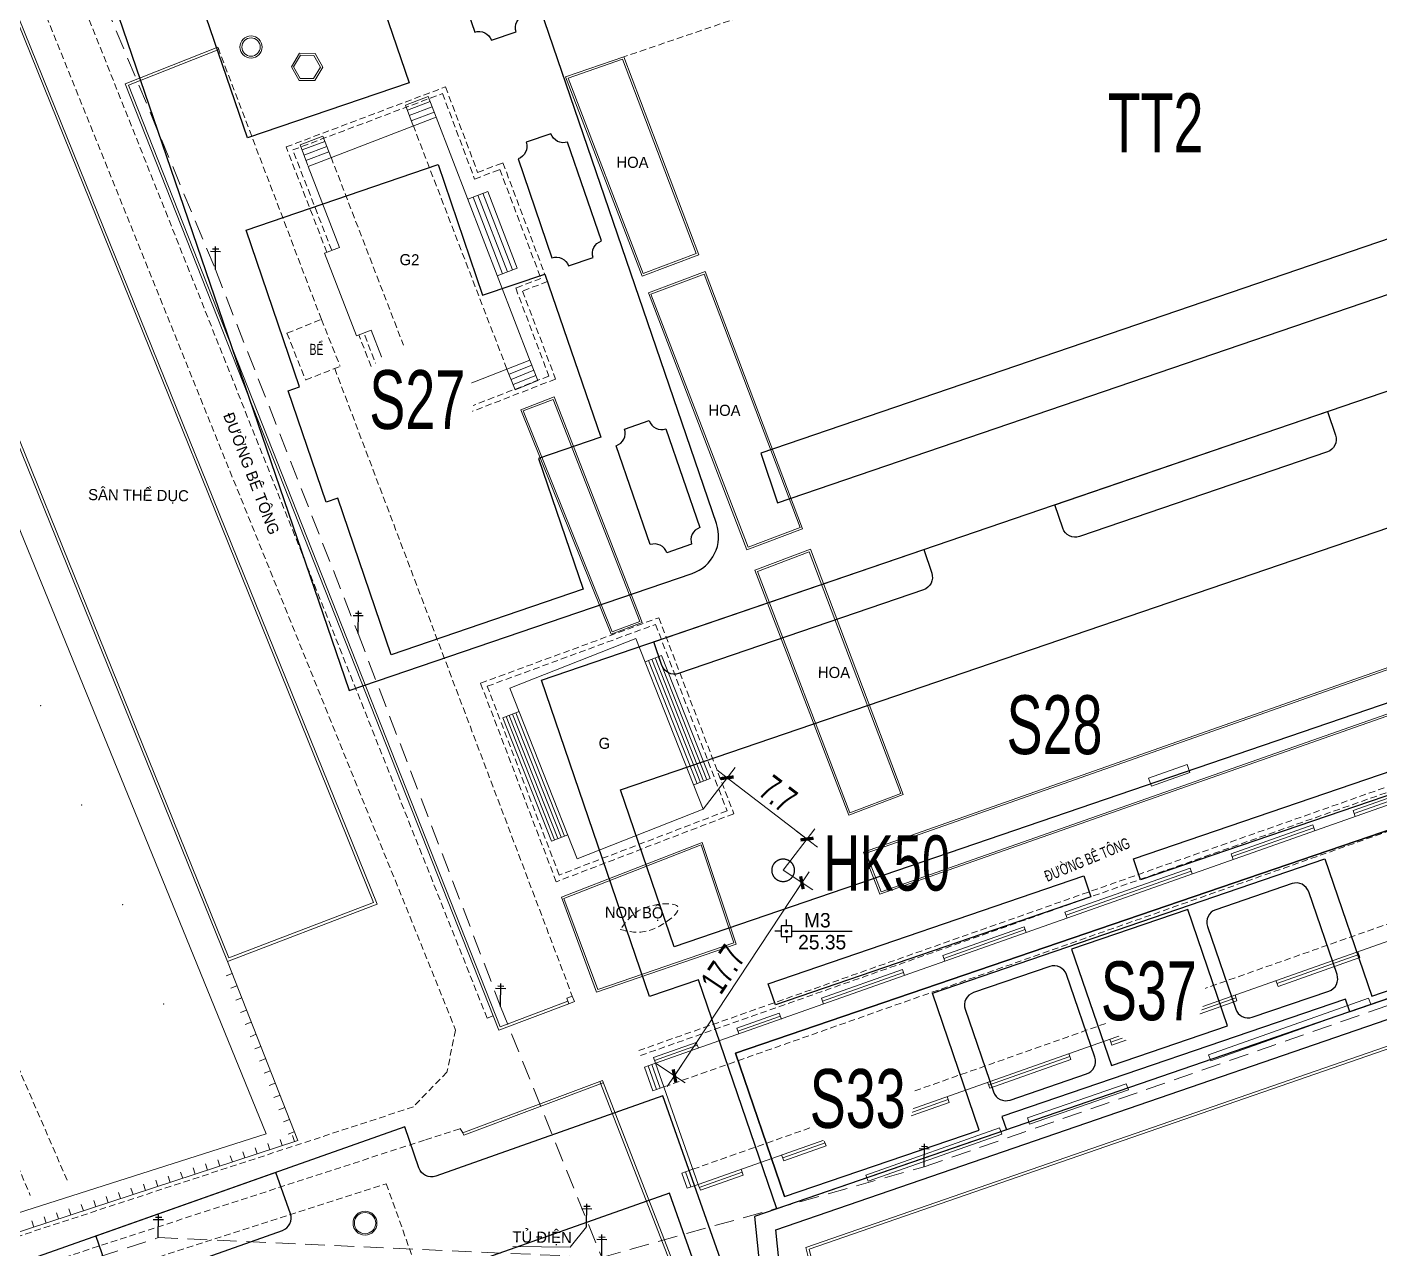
# Model space of a CAD drawing. Header units: inches. Extents: x 496359 to 501064, y 2374078 to 2377203.
# Drawn here: x 500445.4 to 500548.9, y 2376375.6 to 2376469.1 of the extents above; entities that cross this region are included whole.
import ezdxf
from ezdxf.enums import TextEntityAlignment as Align

# ---------------------------------------------------------------- set-up
doc = ezdxf.new("R2010")
doc.units = ezdxf.units.IN
doc.header["$MEASUREMENT"] = 0
doc.linetypes.add('DASHED', pattern=[0.75, 0.5, -0.25])
for name, color, linetype in [('cd', 7, 'Continuous'), ('chu', 6, 'Continuous'), ('MANH', 147, 'Continuous'), ('MOC - DC2', 1, 'Continuous'), ('NOI', 2, 'Continuous'), ('tl', 8, 'Continuous')]:
    doc.layers.add(name, color=color, linetype=linetype)
for name, color, linetype, lineweight in [('EG Text2', 7, 'Continuous', 18), ('ISO', 252, 'Continuous', 20), ('LC Dim', 8, 'Continuous', 18), ('LC Net dam 1', 30, 'Continuous', 30), ('LC Net manh', 239, 'Continuous', 5)]:
    doc.layers.add(name, color=color, linetype=linetype, lineweight=lineweight)
doc.styles.add('dien giai', font='', dxfattribs={"width": 0.8})
doc.styles.add('EG Hai', font='')
doc.styles.add('style1', font='')
doc.styles.get('dien giai').set_extended_font_data('.VnArial NarrowH')
doc.styles.get('EG Hai').set_extended_font_data('.VnArial NarrowH')
doc.styles.get('style1').set_extended_font_data('.VnAvantH')
doc.dimstyles.new('DIM300', dxfattribs={"dimscale": 0.5, "dimtxt": 2, "dimasz": 0.007, "dimexe": 1, "dimexo": 0, "dimgap": 0.4, "dimtad": 1, "dimtoh": 1, "dimdec": 1, "dimzin": 1, "dimdsep": 46, "dimtxsty": 'dien giai', "dimblk": 'rowdim', "dimcen": 2.5, "dimclrd": 256, "dimclre": 256, "dimclrt": 2, "dimazin": 0, "dimtfac": 1, "dimtdec": 1, "dimtix": 1, "dimtmove": 2, "dimatfit": 0, "dimldrblk": 'dot leader', "dimfxl": 2, "dimtolj": 1, "dimtzin": 0, "dimlwd": -1, "dimlwe": -1, "dimarcsym": 1})

# ---------------------------------------------------------------- blocks, each defined once
blk = doc.blocks.new('1')
at = {"layer": 'tl', "color": 250, "lineweight": 0}
blk.add_line((0, -0.5), (0, 0), dxfattribs=at)
blk = doc.blocks.new('cdien')
at = {"layer": 'cd', "extrusion": (-0.000518657, 0.000768986, 1)}
for p, q in [((-0.8, 2.78, 0), (0.76, 2.78, 0)), ((-0.46, 3.14, 0), (0.49, 3.14, 0)), ((0, 0), (0, 3.5, 0))]:
    blk.add_line(p, q, dxfattribs=at)
blk = doc.blocks.new('MOC')
at = {"layer": 'MOC - DC2'}
for points in [[(-0.4, 0), (-0.9, 0)], [(0, 0.4), (0, 0.9)], [(0.4, 0), (5.03, 0)], [(0, -0.4), (0, -0.9)]]:
    blk.add_lwpolyline(points, dxfattribs=at)
blk.add_lwpolyline([(-0.4, -0.4), (0.4, -0.4), (0.4, 0.4), (-0.4, 0.4)], close=True, dxfattribs=at)
blk.add_circle((0, 0), 0.0868, dxfattribs=at)
blk = doc.blocks.new('Nền HT mới')
at = {"layer": 'chu', "color": 6, "lineweight": 0, "elevation": -28.38}
blk.add_lwpolyline([(609.04, 96.53), (607.77, 94.98), (603.38, 95.03)], dxfattribs=at)
at = {"layer": 'MANH', "color": 1, "linetype": 'DASHED', "lineweight": 0, "ltscale": 3, "elevation": -28.38}
for points in [[(338.8, 83.45), (320.94, 78.75), (340.42, 30.66), (364.41, 31.76), (393.69, 33.78), (433.64, 49.39), (462.8, 58.64), (490.97, 67.81), (516.49, 76.2), (548.21, 86.54), (576.26, 95.7), (610.19, 94.18), (634.86, 101.12), (676.11, 115.48), (714.18, 128.71), (753.35, 142.39), (783.93, 137.98), (839.41, 172.28), (890.57, 190.2), (916.29, 216.65), (939.12, 240.49), (989.34, 305.87)], [(92.05, 52.59), (119.84, 64.48), (146.69, 76.35), (173.15, 88.06), (201.06, 100.39), (229.35, 112.33), (266.95, 126.39), (296.55, 137.3), (334.39, 150.94), (394.99, 172.54), (493.57, 208.22), (554.51, 229.52), (562.77, 214.46), (570.46, 194.28), (580.63, 169.79), (591.55, 141.92), (602.45, 113.39), (610.19, 94.18)]]:
    blk.add_lwpolyline(points, dxfattribs=at)
at = {"layer": 'MANH', "color": 4, "lineweight": 0, "elevation": -28.38}
for points in [[(626.65, 91.58), (625.82, 94.94), (694.69, 118.79), (709.81, 122.6), (746.29, 131.1)], [(626.85, 91.63), (626.06, 94.81), (694.75, 118.6), (709.86, 122.41), (746.34, 130.9), (750.58, 131.89), (766.14, 128.61), (774.31, 131.64), (782.64, 132.12), (788.26, 132.33), (794.89, 132.59), (827.3, 134.01), (829.85, 135.81), (834.12, 139.78), (834.85, 162.67)]]:
    blk.add_lwpolyline(points, dxfattribs=at)
at = {"layer": 'MANH', "color": 3, "linetype": 'DASHED', "lineweight": 0, "elevation": -28.38}
for points in [[(734.11, 227.66), (710.85, 219.75), (611.88, 186.06)], [(601.43, 112.49), (561.83, 211.83), (561.16, 215.66)], [(556.6, 214.06), (559, 210.7), (599.01, 111.59), (598.35, 108.37), (595.78, 105.71), (542.67, 88.3), (521.63, 81.47), (502.95, 75.39), (481.94, 68.66), (452.95, 59.08)], [(601.43, 112.49), (601.88, 112.67)], [(565.51, 108.81), (569.33, 99.98)], [(562.59, 108.14), (566.47, 98.93)], [(453.92, 56.65), (482.78, 66.13), (503.84, 72.99), (522.46, 78.96), (543.39, 85.83), (596.72, 103.19), (599.35, 104.04), (599.57, 103.72)]]:
    blk.add_lwpolyline(points, dxfattribs=at)
at = {"layer": 'MANH', "lineweight": 0, "elevation": -28.38}
for points in [[(548.54, 191.86), (584.51, 103.64), (517.34, 82.21)], [(609.8, 114.49), (607.11, 121.75), (617.89, 125.95), (620.48, 118.16), (609.8, 114.49)], [(581.55, 116.84), (586.94, 103.13), (542.58, 88.59), (521.53, 81.76), (502.85, 75.67), (485.98, 70.27)], [(610.24, 107.73), (599.57, 103.72)], [(610.24, 107.73), (619.52, 83.87)], [(610.31, 107.54), (599.64, 103.53)], [(610.05, 107.65), (619.33, 83.8)]]:
    blk.add_lwpolyline(points, dxfattribs=at)
for points in [[(553.54, 186.04), (565.11, 190.21), (593, 121.22), (581.55, 116.84)], [(553.8, 185.92), (565, 189.96), (592.74, 121.34), (581.66, 117.1)], [(609.89, 114.68), (607.3, 121.66), (617.8, 125.75), (620.29, 118.25)]]:
    blk.add_lwpolyline(points, close=True, dxfattribs=at)
at = {"layer": 'MANH', "color": 2, "lineweight": 0, "elevation": -28.38}
for points in [[(580.82, 186.8), (573.73, 184)], [(580.89, 186.61), (573.99, 183.89)], [(613.28, 169.27), (617.62, 170.92), (611.88, 186.06), (607.43, 184.52), (613.28, 169.27)], [(607.68, 113.6), (602.31, 111.58), (573.73, 184)], [(607.61, 113.79), (602.42, 111.84), (573.99, 183.89)], [(595.17, 182.37), (596.92, 183.02)], [(595.77, 180.77), (595.17, 182.37)], [(595.32, 181.97), (597.07, 182.63)], [(595.47, 181.57), (597.22, 182.23)], [(596.92, 183.02), (597.52, 181.43)], [(587.74, 177.66), (597.52, 181.43)], [(595.62, 181.17), (597.37, 181.83)], [(604.71, 162.78), (597.52, 181.43)], [(587.11, 179.33), (588.86, 179.99)], [(587.71, 177.74), (587.11, 179.33)], [(587.26, 178.93), (589.01, 179.59)], [(587.41, 178.53), (589.16, 179.19)], [(588.86, 179.99), (589.46, 178.4)], [(587.56, 178.13), (589.31, 178.79)], [(590.12, 171.48), (587.74, 177.66)], [(601.47, 175.76), (599.94, 175.17)], [(602.61, 169.46), (600.35, 175.33)], [(602.98, 169.6), (600.72, 175.47)], [(603.36, 169.75), (601.09, 175.62)], [(603.73, 169.89), (601.47, 175.76)], [(588.97, 171.04), (590.12, 171.48)], [(591.42, 164.7), (588.97, 171.04)], [(603.73, 169.89), (602.2, 169.3)], [(618.1, 169.64), (625.56, 149.95), (621.3, 148.34), (613.77, 167.99), (618.1, 169.64)], [(591.42, 164.7), (592.56, 165.15)], [(594.93, 159.01), (592.56, 165.15)], [(594.93, 159.01), (604.68, 162.86)], [(605.31, 161.28), (604.68, 162.86)], [(602.94, 162.17), (603.57, 160.59)], [(603.1, 161.78), (604.84, 162.46)], [(603.26, 161.38), (605, 162.07)], [(603.41, 160.99), (605.15, 161.67)], [(603.57, 160.59), (605.31, 161.28)], [(597.29, 158.12), (596.67, 159.7)], [(594.93, 159.01), (595.55, 157.43)], [(595.08, 158.62), (596.82, 159.3)], [(595.24, 158.22), (596.98, 158.91)], [(595.4, 157.83), (597.13, 158.51)], [(595.55, 157.43), (597.29, 158.12)], [(621.9, 146.77), (626.16, 148.38), (633.27, 129.61), (629.09, 128.03), (621.9, 146.77)], [(603.16, 137.75), (612.81, 141.56)], [(612.81, 141.56), (617.96, 128.5)], [(614.77, 140.26), (613.52, 139.77)], [(613.76, 139.87), (617.49, 130.44)], [(614.02, 139.97), (617.74, 130.54)], [(614.27, 140.07), (617.99, 130.64)], [(614.52, 140.16), (618.24, 130.74)], [(614.77, 140.26), (618.49, 130.84)], [(603.16, 137.75), (608.32, 124.69)], [(602.62, 135.47), (603.87, 135.96)], [(603.12, 135.66), (606.84, 126.24)], [(603.37, 135.76), (607.09, 126.34)], [(603.62, 135.86), (607.34, 126.43)], [(602.62, 135.47), (606.34, 126.04)], [(602.87, 135.57), (606.59, 126.14)], [(614.32, 109.04), (683.49, 133.45)], [(652.04, 130.86), (654.99, 131.9)], [(655.2, 131.29), (654.99, 131.9)], [(618.49, 130.84), (617.24, 130.34)], [(652.26, 130.25), (652.04, 130.86)], [(652.26, 130.25), (655.2, 131.29)], [(667.68, 128.38), (673.91, 130.57)], [(667.76, 128.15), (673.99, 130.35)], [(608.32, 124.69), (617.96, 128.5)], [(667.68, 128.38), (667.84, 127.93)], [(606.34, 126.04), (607.59, 126.53)], [(658.35, 125.08), (664.61, 127.29)], [(658.43, 124.86), (664.69, 127.07)], [(664.61, 127.29), (664.77, 126.84)], [(658.35, 125.08), (658.51, 124.63)], [(617.58, 99.78), (686.76, 124.19)], [(645.64, 120.6), (655.22, 123.98)], [(645.72, 120.37), (655.3, 123.75)], [(655.22, 123.98), (655.38, 123.53)], [(645.64, 120.6), (645.8, 120.15)], [(636.29, 117.3), (642.51, 119.49)], [(636.37, 117.07), (642.59, 119.27)], [(642.51, 119.49), (642.67, 119.04)], [(636.29, 117.3), (636.45, 116.85)], [(661.86, 115.15), (668.12, 117.36)], [(661.94, 114.93), (668.2, 117.14)], [(668.2, 117.14), (668.04, 117.58)], [(627.01, 114.02), (633.2, 116.21)], [(627.09, 113.8), (633.28, 115.98)], [(633.2, 116.21), (633.36, 115.76)], [(661.94, 114.93), (661.78, 115.38)], [(627.01, 114.02), (627.17, 113.57)], [(649.15, 110.67), (658.72, 114.05)], [(668.87, 114.03), (656.62, 109.7)], [(658.8, 113.82), (658.65, 114.27)], [(669.04, 113.56), (668.87, 114.03)], [(620.53, 111.74), (623.78, 112.88)], [(623.78, 112.88), (623.94, 112.43)], [(649.23, 110.44), (658.8, 113.82)], [(669.04, 113.56), (656.79, 109.22)], [(620.61, 111.51), (623.86, 112.66)], [(620.53, 111.74), (620.69, 111.29)], [(649.23, 110.44), (649.07, 110.89)], [(614.16, 109.49), (617.43, 110.64)], [(614.24, 109.26), (617.51, 110.42)], [(617.43, 110.64), (617.59, 110.19)], [(646.09, 109.33), (645.93, 109.78)], [(613.47, 108.74), (614.32, 109.04)], [(614.1, 106.94), (613.47, 108.74)], [(614.39, 107.04), (613.75, 108.84)], [(614.67, 107.14), (614.03, 108.94)], [(614.32, 109.04), (614.16, 109.49)], [(617.58, 99.78), (614.32, 109.04)], [(639.8, 107.37), (646.01, 109.56)], [(639.88, 107.14), (646.09, 109.33)], [(656.79, 109.22), (656.62, 109.7)], [(614.95, 107.24), (614.1, 106.94)], [(639.88, 107.14), (639.72, 107.59)], [(650.32, 107.48), (642.76, 104.86)], [(650.49, 107.01), (642.93, 104.39)], [(650.49, 107.01), (650.32, 107.48)], [(630.52, 104.09), (636.71, 106.28)], [(630.6, 103.87), (636.79, 106.05)], [(636.79, 106.05), (636.63, 106.5)], [(642.93, 104.39), (642.76, 104.86)], [(599.57, 103.72), (599.64, 103.53)], [(640.64, 104.1), (630.41, 100.49)], [(630.6, 103.87), (630.44, 104.32)], [(640.81, 103.63), (630.57, 100.01)], [(640.81, 103.63), (640.64, 104.1)], [(624.04, 101.8), (627.28, 102.95)], [(624.12, 101.58), (627.36, 102.72)], [(627.36, 102.72), (627.2, 103.17)], [(624.12, 101.58), (623.96, 102.03)], [(617.17, 100.94), (616.32, 100.64)], [(616.74, 99.48), (616.32, 100.64)], [(617.02, 99.58), (616.61, 100.74)], [(617.3, 99.68), (616.89, 100.84)], [(617.66, 99.55), (620.94, 100.71)], [(617.74, 99.33), (621.02, 100.49)], [(621.02, 100.49), (620.86, 100.94)], [(630.57, 100.01), (630.41, 100.49)], [(616.74, 99.48), (617.58, 99.78)], [(617.58, 99.78), (617.74, 99.33)]]:
    blk.add_lwpolyline(points, dxfattribs=at)
at = {"layer": 'MANH', "color": 2, "linetype": 'DASHED', "lineweight": 0, "elevation": -28.38}
for points in [[(588.74, 165.97), (580.82, 186.8)], [(586.11, 164.91), (588.74, 165.97)], [(588.74, 165.97), (590.18, 162.38)], [(586.11, 164.91), (587.54, 161.32)], [(587.54, 161.33), (590.18, 162.38)], [(589.76, 162.21), (608.03, 113.94)]]:
    blk.add_lwpolyline(points, dxfattribs=at)
at = {"layer": 'MANH', "color": 2, "lineweight": 0, "elevation": -28.38}
for points in [[(587.06, 186.33), (586.45, 185.3), (587.03, 184.26), (588.23, 184.24), (588.85, 185.27), (588.26, 186.32)], [(587.14, 186.18), (586.62, 185.3), (587.12, 184.4), (588.15, 184.39), (588.67, 185.27), (588.17, 186.17)], [(613.37, 169.47), (617.42, 171), (611.79, 185.87), (607.63, 184.43)], [(618.02, 169.44), (625.37, 150.04), (621.39, 148.53), (613.96, 167.91)], [(630.22, 125.2), (754.24, 168.86), (755.4, 165.5), (631.48, 121.98)], [(630.42, 125.11), (754.14, 168.67), (755.21, 165.59), (631.57, 122.17)], [(604, 159.04), (606.56, 160.05), (613.29, 142.77), (610.92, 141.87)], [(604.19, 158.96), (606.47, 159.85), (613.1, 142.85), (611, 142.06)], [(622.1, 146.68), (626.07, 148.19), (633.08, 129.7), (629.17, 128.22)], [(607.94, 114.18), (607.52, 114.02), (607.68, 113.6), (608.1, 113.76)]]:
    blk.add_lwpolyline(points, close=True, dxfattribs=at)
at = {"layer": 'MANH', "color": 5, "linetype": 'DASHED', "lineweight": 0, "elevation": -28.38}
for points in [[(589.16, 171.11), (586.04, 179.16), (598.24, 183.76), (600.7, 177.22), (602.63, 177.95), (606.05, 168.86), (604.13, 168.14), (606.66, 161.4)], [(589.53, 171.26), (586.55, 178.93), (598.01, 183.25), (600.47, 176.71), (602.4, 177.44), (605.54, 169.1), (603.61, 168.37), (606.15, 161.63), (594.95, 157.29), (591.99, 164.92)], [(606.66, 161.4), (594.72, 156.77), (591.61, 164.78)], [(732.82, 152.24), (684.22, 135.11), (613.03, 110.02)], [(732.96, 151.86), (684.35, 134.73), (613.16, 109.64)], [(620.29, 128.14), (606.71, 122.93), (600.92, 138.13), (614.55, 143.14), (620.3, 128.14)]]:
    blk.add_lwpolyline(points, dxfattribs=at)
at = {"layer": 'MANH', "linetype": 'DASHED', "lineweight": 0, "elevation": -28.38}
for points in [[(602.94, 162.17), (595.76, 180.82)], [(596.67, 159.73), (589.48, 178.38)], [(614.95, 107.24), (684.13, 131.65)], [(617.17, 100.94), (686.35, 125.36)], [(574.17, 93.53), (593.71, 99.82), (609.1, 56.7)]]:
    blk.add_lwpolyline(points, dxfattribs=at)
at = {"layer": 'MANH', "color": 5, "linetype": 'DASHED', "lineweight": 0, "elevation": -28.38}
blk.add_lwpolyline([(619.78, 128.37), (606.94, 123.45), (601.44, 137.89), (614.31, 142.63)], close=True, dxfattribs=at)
at = {"layer": 'MANH', "color": 2, "lineweight": 0}
for radius in [0.852, 0.702]:
    blk.add_circle((583.36, 186.81, -1.66), radius, dxfattribs=at)
at = {"layer": 'MANH', "lineweight": 0}
for radius in [0.916, 0.816]:
    blk.add_circle((592.08, 96.81, -2.26), radius, dxfattribs=at)
at = {"layer": 'MANH', "linetype": 'DASHED', "lineweight": 0}
blk.add_spline([(611.61, 119.28, -1.91), (613.46, 120.93, -1.95), (616.03, 120.99, -1.95), (613.77, 119.19, -1.92), (611.61, 119.28, -1.91)], degree=3, dxfattribs=at)
at = {"layer": 'MANH', "lineweight": 0}
for p in [(567.27, 136.41, -2.26), (570.4, 128.8, -2.26), (573.53, 121.18, -2.26), (576.67, 113.57, -2.26)]:
    blk.add_point(p, dxfattribs=at)
at = {"layer": 'MOC - DC2', "lineweight": 0}
blk.add_point((624.33, 119.15, -3.03), dxfattribs=at)
at = {"layer": 'cd', "lineweight": 0, "xscale": 0.5, "yscale": 0.5, "zscale": 0.5, "rotation": 359.2672157837458}
for p in [(580.63, 169.79, -1.65), (591.55, 141.92, -2.03), (602.45, 113.39, -2.77), (634.86, 101.12, -2.19), (576.26, 95.7, -2.26), (609.04, 96.53, -1.89), (610.19, 94.18, -1.9)]:
    blk.add_blockref('cdien', p, dxfattribs=at)
at = {"layer": 'MOC - DC2', "lineweight": 0}
blk.add_blockref('MOC', (624.33, 119.15, -3.01), dxfattribs=at)
at = {"layer": 'NOI', "lineweight": 0}
for p, rotation in [((581.92, 115.91, -28.38), 291.4625593457426), ((582.28, 114.98, -28.38), 291.4625593457426), ((582.65, 114.05, -28.38), 291.4625593457426), ((583.02, 113.12, -28.38), 291.4625593457426), ((583.38, 112.19, -28.38), 291.4625593457426), ((583.75, 111.26, -28.38), 291.4625593457426), ((584.11, 110.33, -28.38), 291.4625593457426), ((584.48, 109.4, -28.38), 291.4625593457426), ((584.84, 108.46, -28.38), 291.4625593457426), ((585.21, 107.53, -28.38), 291.4625593457426), ((585.58, 106.6, -28.38), 291.4625593457426), ((585.94, 105.67, -28.38), 291.4625593457426), ((586.31, 104.74, -28.38), 291.4625593457426), ((586.67, 103.81, -28.38), 291.4625593457426), ((586.69, 103.05, -28.38), 198.1495761537574), ((583.84, 102.11, -28.38), 198.1495761537574), ((584.79, 102.42, -28.38), 198.1495761537574), ((585.74, 102.74, -28.38), 198.1495761537574), ((580.98, 101.18, -28.38), 198.1495761537574), ((581.93, 101.49, -28.38), 198.1495761537574), ((582.88, 101.8, -28.38), 198.1495761537574), ((578.13, 100.24, -28.38), 198.1495761537574), ((579.08, 100.56, -28.38), 198.1495761537574), ((580.03, 100.87, -28.38), 198.1495761537574), ((574.33, 99, -28.38), 198.1495761537574), ((575.28, 99.31, -28.38), 198.1495761537574), ((576.23, 99.62, -28.38), 198.1495761537574), ((577.18, 99.93, -28.38), 198.1495761537574), ((571.48, 98.06, -28.38), 198.1495761537574), ((572.43, 98.37, -28.38), 198.1495761537574), ((573.38, 98.69, -28.38), 198.1495761537574), ((568.63, 97.13, -28.38), 198.1495761537574), ((569.58, 97.44, -28.38), 198.1495761537574), ((570.53, 97.75, -28.38), 198.1495761537574), ((566.73, 96.51, -28.38), 198.1495761537574), ((567.68, 96.82, -28.38), 198.1495761537574)]:
    blk.add_blockref('1', p, dxfattribs=dict(at, rotation=rotation))
at = {"layer": 'chu', "color": 6, "lineweight": 0, "style": 'style1'}
for s, rotation, p in [('hoa', 359.2672, (611.31, 177.58, -28.38)), ('g2', 359.2672, (594.72, 170.12, -28.38)), ('hoa', 359.2672, (618.35, 158.6, -28.38)), ('§¦êNG B£ T¤NG', 291.0888, (581.21, 158.64, -28.38)), ('s©n thÓ dôc', 359.2672, (570.89, 152.14, -28.38)), ('hoa', 359.2672, (626.73, 138.54, -28.38)), ('g', 359.2672, (609.95, 133.11, -28.38)), ('NON Bé', 359.2672, (610.43, 120.18, -28.38)), ('g', 359.2672, (651.91, 117.11, -28.38)), ('Tñ §IÖN', 359.2672, (603.35, 95.34, -28.38))]:
    blk.add_text(s, height=0.85, rotation=rotation, dxfattribs=at).set_placement(p)
at = {"layer": 'chu', "color": 6, "lineweight": 0, "style": 'style1', "width": 0.7}
blk.add_text('bÓ', height=0.85, rotation=359.2672, dxfattribs=at).set_placement((587.83, 163.25, -55.13))
at = {"layer": 'chu', "color": 6, "lineweight": 0, "ltscale": 0.8, "style": 'style1', "width": 0.7}
blk.add_text('§¦êNG B£ T¤NG', height=0.85, rotation=22.4077, dxfattribs=at).set_placement((644.29, 122.92, -28.78))
at = {"layer": 'MOC - DC2', "lineweight": 0, "style": 'style1'}
for s, p in [('M3', (625.67, 119.44, -3.01)), ('25.35', (625.22, 117.76, -3.01))]:
    blk.add_text(s, height=1.1, dxfattribs=at).set_placement(p)
blk = doc.blocks.new('rowdim')
blk.add_line((-200, 0), (200, 0))
at = {"const_width": 50}
blk.add_lwpolyline([(-71, -71), (71, 71)], dxfattribs=at)
blk = doc.blocks.new('*D485')
at = {"layer": 'Defpoints', "color": 0, "transparency": 16777216}
for p in [(500503.27, 2376404.58), (500504.71, 2376403.63), (500493.51, 2376389.81)]:
    blk.add_point(p, dxfattribs=at)
at = {"layer": 'LC Dim', "transparency": 16777216}
for p, q in [((500503.27, 2376404.58), (500505.55, 2376403.08)), ((500494.96, 2376388.86), (500504.71, 2376403.63)), ((500493.51, 2376389.81), (500495.79, 2376388.31))]:
    blk.add_line(p, q, dxfattribs=at)
for p, xscale, yscale, zscale, rotation in [((500504.71, 2376403.63), 0.005000000000000001, 0.005000000000000001, 0.005000000000000001, 56.55241412020169), ((500494.96, 2376388.86), 0.005, 0.005, 0.005, 236.5524141202017)]:
    blk.add_blockref('rowdim', p, dxfattribs=dict(at, xscale=xscale, yscale=yscale, zscale=zscale, rotation=rotation))
at = {"layer": 'LC Dim', "color": 2, "transparency": 16777216, "insert": (500498.66, 2376397.02), "char_height": 2, "attachment_point": 5, "rotation": 56.5524, "style": 'dien giai'}
blk.add_mtext('\\A1;17.7', dxfattribs=at)
blk = doc.blocks.new('dot leader')
at = {"const_width": 50}
blk.add_lwpolyline([(-25, 0, 1), (25, 0, 1)], format="xyb", close=True, dxfattribs=at)
blk = doc.blocks.new('*D486')
at = {"layer": 'Defpoints', "color": 0, "transparency": 16777216}
for p in [(500498.99, 2376411.66), (500497.16, 2376409.27), (500503.27, 2376404.58)]:
    blk.add_point(p, dxfattribs=at)
at = {"layer": 'LC Dim', "transparency": 16777216}
for p, q in [((500497.16, 2376409.27), (500499.6, 2376412.45)), ((500505.1, 2376406.97), (500498.99, 2376411.66)), ((500503.27, 2376404.58), (500505.71, 2376407.76))]:
    blk.add_line(p, q, dxfattribs=at)
at = {"layer": 'LC Dim', "transparency": 16777216, "xscale": 0.005, "yscale": 0.005, "zscale": 0.005}
for p, rotation in [((500498.99, 2376411.66), 142.4987180715414), ((500505.1, 2376406.97), 322.4987180715414)]:
    blk.add_blockref('rowdim', p, dxfattribs=dict(at, rotation=rotation))
at = {"layer": 'LC Dim', "color": 2, "transparency": 16777216, "insert": (500502.9, 2376410.43), "char_height": 2, "attachment_point": 5, "rotation": 322.4987, "style": 'dien giai'}
blk.add_mtext('\\A1;7.7', dxfattribs=at)

msp = doc.modelspace()

# ---------------------------------------------------------------- linework, layer by layer
at = {"layer": 'LC Net dam 1'}
for points in [[(500458.15, 2376472.71), (500456.91, 2376472.29), (500455.36, 2376476.85), (500456.6, 2376477.27), (500452.46, 2376489.37), (500464.84, 2376493.6), (500468.97, 2376481.5), (500470.21, 2376481.93), (500471.77, 2376477.37), (500470.53, 2376476.94), (500474.66, 2376464.85), (500462.28, 2376460.62)], [(500530.07, 2376405.45), (500554.22, 2376413.7), (500554.77, 2376412.09), (500530.62, 2376403.84)], [(500452.85, 2376351.67), (500498.8, 2376367.92), (500494.57, 2376379.88), (500448.62, 2376363.63)]]:
    msp.add_lwpolyline(points, close=True, dxfattribs=at)
for points in [[(500479.68, 2376468.72, -0.414214), (500480.95, 2376468.1), (500482.84, 2376468.74, -0.414214), (500483.47, 2376470.01), (500480.88, 2376477.58, -0.414214), (500479.61, 2376478.21), (500477.72, 2376477.56, -0.414214), (500477.09, 2376476.29)], [(500485.58, 2376451.45, -0.414214), (500486.85, 2376450.83), (500488.74, 2376451.47, -0.414214), (500489.37, 2376452.74), (500486.78, 2376460.31, -0.414214), (500485.51, 2376460.94), (500483.62, 2376460.29, -0.414214), (500483, 2376459.02)], [(500524.07, 2376432.55), (500544.92, 2376439.68), (500545.54, 2376437.87, -0.414214), (500544.92, 2376436.6), (500525.95, 2376430.12, -0.414214), (500524.68, 2376430.75)], [(500490.51, 2376437.07, 0.414214), (500491.13, 2376438.34), (500493.02, 2376438.99, 0.414214), (500494.29, 2376438.37), (500496.89, 2376430.8, 0.414214), (500496.27, 2376429.53), (500494.38, 2376428.88, 0.414214), (500493.11, 2376429.5)], [(500514.03, 2376429.12), (500514.64, 2376427.32, -0.414214), (500514.02, 2376426.05), (500495.27, 2376419.64, -0.414214), (500494, 2376420.26), (500493.38, 2376422.07)], [(500502.29, 2376364.05), (500494.06, 2376387.32), (500476.69, 2376381.17, -0.41211), (500475.41, 2376381.8), (500474.33, 2376384.96), (500385.53, 2376353.55), (500395.21, 2376326.17), (500437.31, 2376341.06), (500437.94, 2376339.29), (500409.25, 2376329.14), (500413.86, 2376316.11), (500427.43, 2376320.92), (500428.19, 2376318.77), (500447.97, 2376325.76), (500441.31, 2376344.6), (500454.86, 2376349.39), (500461.52, 2376330.55), (500481.3, 2376337.55), (500480.54, 2376339.7), (500496, 2376345.17), (500491.39, 2376358.2), (500460.81, 2376347.38), (500460.19, 2376349.15)], [(500464.46, 2376381.46), (500450.68, 2376376.59), (500451.79, 2376373.43, 0.414214), (500453.07, 2376372.82), (500464.97, 2376377.03, 0.414214), (500465.58, 2376378.3)]]:
    msp.add_lwpolyline(points, format="xyb", close=True, dxfattribs=at)
at = {"layer": 'LC Net dam 1', "const_width": 0.1}
msp.add_lwpolyline([(500502.41, 2376404.58, 1), (500504.14, 2376404.58, 1)], format="xyb", close=True, dxfattribs=at)

# ---------------------------------------------------------------- block references
at = {"layer": 'LC Net manh'}
msp.add_blockref('Nền HT mới', (499879.2, 2376280.77, 2.92), dxfattribs=at)

# ---------------------------------------------------------------- texts
at = {"layer": 'EG Text2', "style": 'EG Hai', "width": 0.8}
msp.add_text('hk50', height=4.224, rotation=0, dxfattribs=at).set_placement((500511.2, 2376405.14, 25.28), align=Align.MIDDLE_CENTER)

# ---------------------------------------------------------------- dimensions: what is measured, and where the dimension line sits
at = {"layer": 'LC Dim'}
for p1, p2, distance, picture, middle in [((500503.27, 2376404.58, -25.45), (500497.16, 2376409.27, -25.45), -3.01, '*D486', (500502.9, 2376410.43, -25.45)), ((500493.51, 2376389.81, -25.45), (500503.27, 2376404.58, -25.45), -1.73, '*D485', (500498.66, 2376397.02, -25.45))]:
    dim = msp.add_aligned_dim(p1=p1, p2=p2, distance=distance, dimstyle='DIM300', override={"dimscale": 1, "dimasz": 0.005, "dimpost": ''}, dxfattribs=at)
    dim.commit()
    dim.dimension.update_dxf_attribs({"geometry": picture, "text_midpoint": middle})

# ---------------------------------------------------------------- next in the draw order: wipeouts: each hides what was drawn before it
at = {"ltscale": 500}
for points, z in [([(500528.86, 2376458.85), (500528.39, 2376459.4), (500528.14, 2376459.8), (500527.91, 2376460.29), (500527.74, 2376460.82), (500527.64, 2376461.31), (500527.61, 2376461.75), (500527.63, 2376462.28), (500527.69, 2376462.68), (500527.85, 2376463.26), (500527.97, 2376463.57), (500528.2, 2376464.01), (500528.46, 2376464.4), (500528.84, 2376464.84), (500529.25, 2376465.2), (500529.72, 2376465.52), (500530.18, 2376465.75), (500530.61, 2376465.9), (500531.01, 2376466), (500531.51, 2376466.08), (500531.94, 2376466.09), (500532.36, 2376466.06), (500532.9, 2376465.96), (500533.31, 2376465.83), (500533.69, 2376465.67), (500534.28, 2376465.32), (500534.54, 2376465.12), (500534.84, 2376464.85), (500535.09, 2376464.58), (500535.36, 2376464.23), (500535.6, 2376463.82), (500535.76, 2376463.48), (500535.89, 2376463.13), (500536, 2376462.67), (500536.06, 2376462.27), (500536.08, 2376461.69), (500536.03, 2376461.14), (500535.93, 2376460.71), (500535.81, 2376460.35), (500535.61, 2376459.91), (500535.39, 2376459.53), (500535.19, 2376459.24), (500534.85, 2376458.86), (500534.59, 2376458.62), (500534.18, 2376458.31), (500533.9, 2376458.14), (500533.65, 2376458.01), (500533.35, 2376457.89), (500533, 2376457.77), (500532.66, 2376457.69), (500532.32, 2376457.64), (500531.97, 2376457.61), (500531.68, 2376457.62), (500531.25, 2376457.66), (500530.88, 2376457.72), (500530.48, 2376457.84), (500530.08, 2376458), (500529.6, 2376458.25), (500529.38, 2376458.4), (500529.08, 2376458.64)], -266.84), ([(500472.36, 2376437.66), (500471.9, 2376438.22), (500471.64, 2376438.62), (500471.41, 2376439.11), (500471.24, 2376439.64), (500471.15, 2376440.13), (500471.11, 2376440.57), (500471.14, 2376441.1), (500471.2, 2376441.5), (500471.35, 2376442.08), (500471.48, 2376442.39), (500471.7, 2376442.82), (500471.97, 2376443.22), (500472.35, 2376443.66), (500472.75, 2376444.02), (500473.22, 2376444.33), (500473.68, 2376444.56), (500474.12, 2376444.72), (500474.51, 2376444.82), (500475.02, 2376444.89), (500475.45, 2376444.91), (500475.86, 2376444.88), (500476.4, 2376444.77), (500476.81, 2376444.65), (500477.2, 2376444.48), (500477.78, 2376444.14), (500478.04, 2376443.94), (500478.34, 2376443.67), (500478.6, 2376443.4), (500478.86, 2376443.05), (500479.11, 2376442.63), (500479.27, 2376442.29), (500479.39, 2376441.94), (500479.51, 2376441.49), (500479.57, 2376441.09), (500479.59, 2376440.51), (500479.53, 2376439.96), (500479.43, 2376439.52), (500479.32, 2376439.17), (500479.12, 2376438.73), (500478.9, 2376438.35), (500478.69, 2376438.06), (500478.36, 2376437.68), (500478.09, 2376437.44), (500477.68, 2376437.13), (500477.4, 2376436.96), (500477.15, 2376436.83), (500476.85, 2376436.7), (500476.5, 2376436.59), (500476.17, 2376436.51), (500475.82, 2376436.46), (500475.47, 2376436.43), (500475.18, 2376436.43), (500474.75, 2376436.47), (500474.39, 2376436.54), (500473.98, 2376436.66), (500473.59, 2376436.82), (500473.11, 2376437.07), (500472.89, 2376437.22), (500472.58, 2376437.46)], -292.38), ([(500521.13, 2376412.78), (500520.66, 2376413.33), (500520.41, 2376413.73), (500520.18, 2376414.23), (500520.01, 2376414.75), (500519.91, 2376415.25), (500519.88, 2376415.69), (500519.9, 2376416.21), (500519.96, 2376416.62), (500520.12, 2376417.19), (500520.24, 2376417.51), (500520.47, 2376417.94), (500520.73, 2376418.34), (500521.11, 2376418.77), (500521.52, 2376419.13), (500521.99, 2376419.45), (500522.44, 2376419.68), (500522.88, 2376419.84), (500523.27, 2376419.94), (500523.78, 2376420.01), (500524.21, 2376420.02), (500524.63, 2376419.99), (500525.17, 2376419.89), (500525.58, 2376419.76), (500525.96, 2376419.6), (500526.55, 2376419.25), (500526.81, 2376419.06), (500527.11, 2376418.79), (500527.36, 2376418.51), (500527.62, 2376418.16), (500527.87, 2376417.75), (500528.03, 2376417.41), (500528.16, 2376417.06), (500528.27, 2376416.61), (500528.33, 2376416.2), (500528.35, 2376415.62), (500528.29, 2376415.07), (500528.2, 2376414.64), (500528.08, 2376414.29), (500527.88, 2376413.84), (500527.66, 2376413.47), (500527.46, 2376413.18), (500527.12, 2376412.79), (500526.86, 2376412.55), (500526.45, 2376412.25), (500526.17, 2376412.08), (500525.92, 2376411.95), (500525.62, 2376411.82), (500525.27, 2376411.7), (500524.93, 2376411.63), (500524.59, 2376411.57), (500524.24, 2376411.55), (500523.95, 2376411.55), (500523.51, 2376411.59), (500523.15, 2376411.66), (500522.74, 2376411.77), (500522.35, 2376411.93), (500521.87, 2376412.19), (500521.65, 2376412.33), (500521.35, 2376412.57)], -316.38), ([(500528.34, 2376392.42), (500527.88, 2376392.97), (500527.63, 2376393.37), (500527.39, 2376393.87), (500527.22, 2376394.39), (500527.13, 2376394.89), (500527.1, 2376395.33), (500527.12, 2376395.85), (500527.18, 2376396.26), (500527.34, 2376396.83), (500527.46, 2376397.15), (500527.68, 2376397.58), (500527.95, 2376397.98), (500528.33, 2376398.42), (500528.74, 2376398.77), (500529.21, 2376399.09), (500529.66, 2376399.32), (500530.1, 2376399.48), (500530.49, 2376399.58), (500531, 2376399.65), (500531.43, 2376399.66), (500531.84, 2376399.63), (500532.38, 2376399.53), (500532.8, 2376399.4), (500533.18, 2376399.24), (500533.77, 2376398.9), (500534.03, 2376398.7), (500534.32, 2376398.43), (500534.58, 2376398.15), (500534.84, 2376397.8), (500535.09, 2376397.39), (500535.25, 2376397.05), (500535.38, 2376396.7), (500535.49, 2376396.25), (500535.55, 2376395.85), (500535.57, 2376395.27), (500535.51, 2376394.71), (500535.41, 2376394.28), (500535.3, 2376393.93), (500535.1, 2376393.48), (500534.88, 2376393.11), (500534.68, 2376392.82), (500534.34, 2376392.44), (500534.07, 2376392.19), (500533.67, 2376391.89), (500533.39, 2376391.72), (500533.14, 2376391.59), (500532.83, 2376391.46), (500532.48, 2376391.35), (500532.15, 2376391.27), (500531.8, 2376391.21), (500531.45, 2376391.19), (500531.16, 2376391.19), (500530.73, 2376391.23), (500530.37, 2376391.3), (500529.96, 2376391.42), (500529.57, 2376391.57), (500529.09, 2376391.83), (500528.87, 2376391.98), (500528.57, 2376392.22)], -292.38), ([(500506.07, 2376384.18), (500505.6, 2376384.73), (500505.35, 2376385.13), (500505.11, 2376385.62), (500504.94, 2376386.15), (500504.85, 2376386.64), (500504.82, 2376387.08), (500504.84, 2376387.61), (500504.9, 2376388.02), (500505.06, 2376388.59), (500505.18, 2376388.9), (500505.41, 2376389.34), (500505.67, 2376389.73), (500506.05, 2376390.17), (500506.46, 2376390.53), (500506.93, 2376390.85), (500507.38, 2376391.08), (500507.82, 2376391.24), (500508.21, 2376391.34), (500508.72, 2376391.41), (500509.15, 2376391.42), (500509.57, 2376391.39), (500510.1, 2376391.29), (500510.52, 2376391.16), (500510.9, 2376391), (500511.49, 2376390.65), (500511.75, 2376390.46), (500512.05, 2376390.19), (500512.3, 2376389.91), (500512.56, 2376389.56), (500512.81, 2376389.15), (500512.97, 2376388.81), (500513.1, 2376388.46), (500513.21, 2376388), (500513.27, 2376387.6), (500513.29, 2376387.02), (500513.23, 2376386.47), (500513.14, 2376386.04), (500513.02, 2376385.69), (500512.82, 2376385.24), (500512.6, 2376384.86), (500512.4, 2376384.58), (500512.06, 2376384.19), (500511.8, 2376383.95), (500511.39, 2376383.64), (500511.11, 2376383.47), (500510.86, 2376383.35), (500510.55, 2376383.22), (500510.21, 2376383.1), (500509.87, 2376383.02), (500509.53, 2376382.97), (500509.17, 2376382.95), (500508.89, 2376382.95), (500508.45, 2376382.99), (500508.09, 2376383.06), (500507.68, 2376383.17), (500507.29, 2376383.33), (500506.81, 2376383.59), (500506.59, 2376383.73), (500506.29, 2376383.97)], -24)]:
    msp.add_wipeout(points, dxfattribs=at).translate(0, 0, z).dxf.layer = 'ISO'

# ---------------------------------------------------------------- next in the draw order: linework, layer by layer
at = {"layer": 'LC Net dam 1'}
for points in [[(500470.06, 2376418.33), (500496.31, 2376427.3, 0.414214), (500498.18, 2376431.11), (500474.85, 2376499.36), (500445.76, 2376489.42)], [(500535.74, 2376400.29), (500537.91, 2376393.96, 0.414214), (500539.17, 2376393.33), (500545.03, 2376395.33, 0.414214), (500545.66, 2376396.6), (500543.49, 2376402.93, 0.414214), (500542.22, 2376403.56), (500536.37, 2376401.56, 0.414214)], [(500527.12, 2376390.27), (500524.95, 2376396.6, 0.414214), (500523.68, 2376397.22), (500517.83, 2376395.22, 0.414214), (500517.2, 2376393.95), (500519.37, 2376387.62, 0.414214), (500520.64, 2376387), (500526.49, 2376389, 0.414214)]]:
    msp.add_lwpolyline(points, format="xyb", close=True, dxfattribs=at)
msp.add_lwpolyline([(500624.32, 2376421.37), (500598.04, 2376412.39), (500599.16, 2376409.1), (500581.01, 2376404.74), (500574.82, 2376422.85), (500571.08, 2376421.58), (500566.34, 2376435.47, 0.414214), (500565.07, 2376436.09), (500557.67, 2376433.56, 0.414214), (500557.04, 2376432.29), (500561.79, 2376418.4), (500558.25, 2376417.19), (500564.2, 2376399.8), (500546.63, 2376393.76), (500546.3, 2376394.71), (500520.01, 2376385.73), (500520.36, 2376384.72), (500502.79, 2376378.68), (500496.8, 2376396.2), (500493.06, 2376394.92), (500484.79, 2376419.13), (500629.64, 2376468.63, -0.414214)], format="xyb", dxfattribs=at)
for points in [[(500502.85, 2376432.7), (500576.78, 2376457.96), (500575.48, 2376461.75), (500501.56, 2376436.49)], [(500484.55, 2376436.09), (500487.97, 2376426.09), (500473.28, 2376421.07), (500469.19, 2376433.06), (500468.3, 2376432.76), (500465.39, 2376441.27), (500466.28, 2376441.58), (500462.18, 2376453.57), (500476.87, 2376458.58), (500480.28, 2376448.58), (500485.05, 2376450.21), (500489.32, 2376437.72)], [(500553.88, 2376432.27), (500557.98, 2376420.27), (500494.93, 2376398.73), (500490.83, 2376410.73)], [(500526.83, 2376402.55), (500502.68, 2376394.29), (500502.13, 2376395.9), (500526.28, 2376404.16)], [(500537.28, 2376392.69), (500534.24, 2376401.58), (500525.35, 2376398.54), (500528.39, 2376389.65)]]:
    msp.add_lwpolyline(points, close=True, dxfattribs=at)
for points in [[(500629.53, 2376416.39), (500572.86, 2376402.79), (500501.09, 2376378.1), (500503.54, 2376354.19), (500517.42, 2376337.47), (500502.85, 2376329.54), (500480.05, 2376303.02), (500460.76, 2376286.76), (500443.84, 2376275.25), (500417.7, 2376264.23), (500414.69, 2376272.71), (500413.28, 2376272.21), (500416.81, 2376262.23), (500444.56, 2376273.93), (500461.67, 2376285.56), (500481.11, 2376301.95), (500503.81, 2376328.36), (500519.74, 2376337.03), (500504.99, 2376354.8), (500502.71, 2376377.07), (500573.28, 2376401.35), (500629.57, 2376414.86)], [(500503.38, 2376379.61), (500499.63, 2376390.59), (500559.45, 2376411.03), (500563.2, 2376400.05), (500559.45, 2376411.03), (500499.63, 2376390.59), (500503.38, 2376379.61), (500518.27, 2376384.7), (500514.69, 2376395.19), (500544.73, 2376405.45), (500548.31, 2376394.96), (500563.2, 2376400.05)]]:
    msp.add_lwpolyline(points, dxfattribs=at)

# ---------------------------------------------------------------- next in the draw order: texts
at = {"layer": 'EG Text2', "style": 'EG Hai', "width": 0.8}
for s, p in [('tt2', (500531.77, 2376461.78, -266.84)), ('s27', (500475.28, 2376440.6, -292.38)), ('s28', (500524.04, 2376415.72, -316.38)), ('s37', (500531.26, 2376395.36, -292.38)), ('s33', (500508.98, 2376387.12, -24))]:
    msp.add_text(s, height=4.5, rotation=0, dxfattribs=at).set_placement(p, align=Align.MIDDLE_CENTER)

doc.saveas('drawing.dxf')
